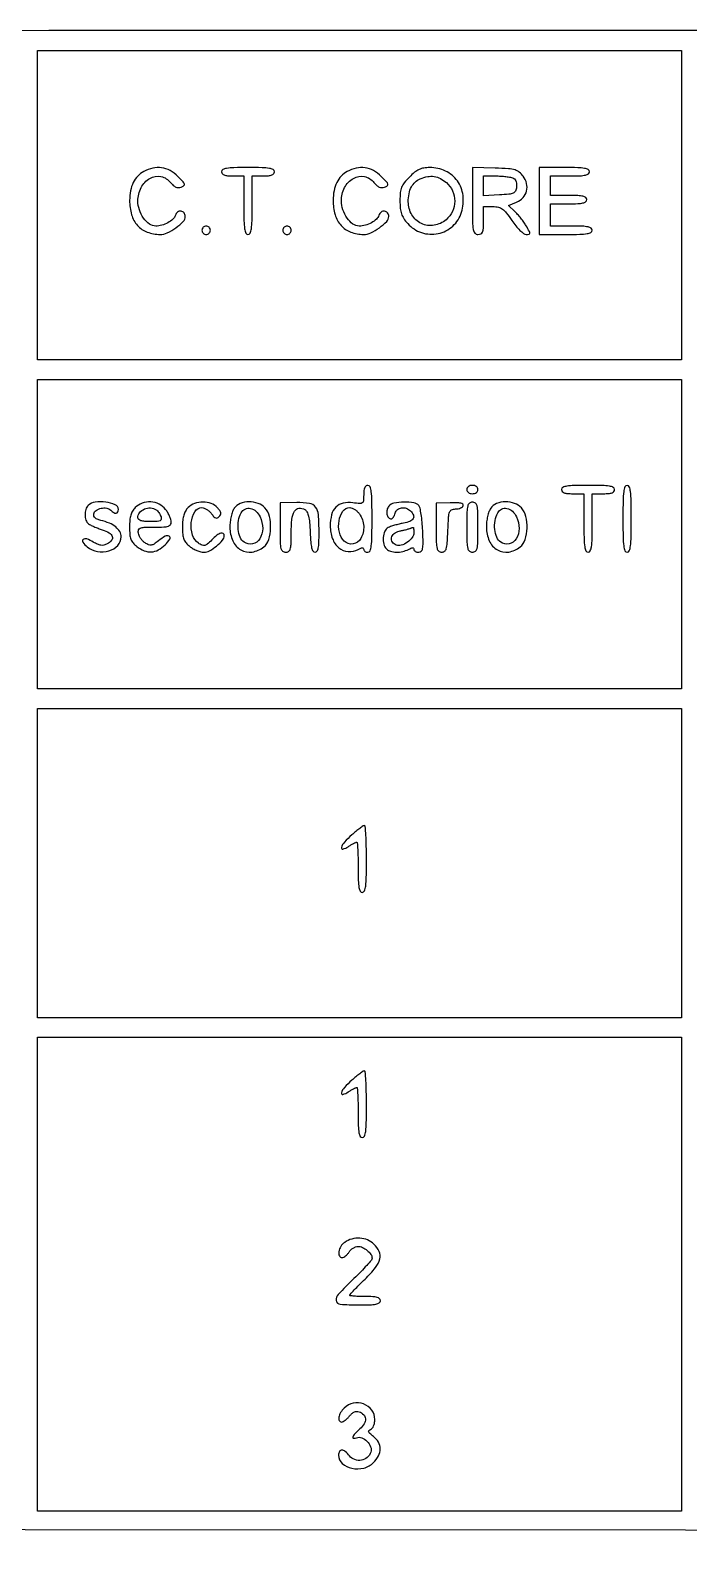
# Model space of a CAD drawing. Header units: millimetres. Extents: x 9982696 to 10277415, y 3207660 to 3335318.
# Drawn here: x 10019354.2 to 10019384.1, y 3333582.7 to 3333652.3 of the extents above; entities that cross this region are included whole.
import ezdxf

# ---------------------------------------------------------------- set-up
doc = ezdxf.new("R2010")
doc.units = ezdxf.units.MM
doc.header["$LTSCALE"] = 2

msp = doc.modelspace()

# ---------------------------------------------------------------- linework, layer by layer
msp.add_lwpolyline([(10019503.626, 3333569.934, 0.000003), (10019414.011, 3333569.924, 0.000002), (10019324.291, 3333569.913, 0.19888), (10019323.924, 3333569.761, 0.196943), (10019323.837, 3333569.554, 0.000232), (10019323.803, 3333564.84, 0.001374), (10019323.778, 3333558.299, 0.000289), (10019323.771, 3333546.869, 0.000196), (10019323.777, 3333533.353, 0.002003), (10019323.803, 3333527.755, 0.000743), (10019323.839, 3333524.243, 0.307316), (10019323.972, 3333524.052, 0.091642), (10019324.143, 3333524.021, 0.000002), (10019350.551, 3333523.998, 0.000133), (10019379.648, 3333523.981, 0.00008), (10019414.173, 3333523.975, 0.000071), (10019459.713, 3333523.982, 0.000351)], format="xyb")
for points in [[(10019323.83, 3333652.113, 0.09078), (10019323.805, 3333651.978, 0.000009), (10019323.797, 3333642.029, 0.000276), (10019323.794, 3333631.036, 0.000167), (10019323.802, 3333618.008), (10019323.835, 3333584.063), (10019414.053, 3333584.031, 0.000067), (10019461.014, 3333584.02, 0.000373), (10019486.217, 3333584.037, 0.000016), (10019504.2, 3333584.063, 0.256301), (10019504.372, 3333584.158, 0.141595), (10019504.414, 3333584.3, 0.000016), (10019504.444, 3333594.206, 0.000462), (10019504.467, 3333605.16, 0.000279), (10019504.475, 3333618.142, 0.000192), (10019504.469, 3333635.195, 0.000928), (10019504.444, 3333644.889, 0.000107), (10019504.412, 3333651.91, 0.197651), (10019504.325, 3333652.119, 0.198919), (10019503.913, 3333652.289, 0.000003), (10019414.024, 3333652.287, 0.000002), (10019324.077, 3333652.283, 0.311469)], [(10019359.317, 3333645.876, 0.077806), (10019359.041, 3333645.661, 0.075214), (10019358.839, 3333645.369, 0.066842), (10019358.717, 3333645, 0.044677), (10019358.673, 3333644.556, 0.072141), (10019358.762, 3333643.907, 0.113212), (10019359.033, 3333643.416, 0.120927), (10019359.476, 3333643.114, 0.089909), (10019360.061, 3333643.008, 0.111572), (10019360.385, 3333643.081, 0.044568), (10019360.78, 3333643.314, 0.043138), (10019361.112, 3333643.599, 0.196406), (10019361.207, 3333643.83, 0.166718), (10019361.152, 3333643.99, 0.201299), (10019361.015, 3333644.067, 0.191974), (10019360.859, 3333644.024, 0.156311), (10019360.758, 3333643.882, -0.130424), (10019360.645, 3333643.704, -0.060543), (10019360.42, 3333643.542, -0.056821), (10019360.14, 3333643.427, -0.069055), (10019359.86, 3333643.388, -0.160586), (10019359.577, 3333643.482, -0.079297), (10019359.31, 3333643.755, -0.071765), (10019359.116, 3333644.132, -0.082888), (10019359.049, 3333644.53, -0.11858), (10019359.196, 3333645.139, -0.14637), (10019359.597, 3333645.559, -0.17954), (10019360.1, 3333645.641, -0.179651), (10019360.534, 3333645.375, 0.039078), (10019360.656, 3333645.243, 0.08462), (10019360.771, 3333645.167, 0.103998), (10019360.889, 3333645.143, 0.083503), (10019361.017, 3333645.165, 0.065536), (10019361.143, 3333645.229, 0.329401), (10019361.168, 3333645.3, 0.113987), (10019361.107, 3333645.403, 0.007559), (10019360.865, 3333645.653, 0.07201), (10019360.515, 3333645.915, 0.088877), (10019360.129, 3333646.043, 0.08929), (10019359.723, 3333646.029, 0.073423)], [(10019362.856, 3333645.863, 0.176579), (10019362.888, 3333645.776, 0.128937), (10019362.973, 3333645.716, 0.069535), (10019363.124, 3333645.682, 0.020272), (10019363.364, 3333645.672), (10019363.872, 3333645.672), (10019363.872, 3333644.34, 0.004841), (10019363.879, 3333643.624, 0.030643), (10019363.908, 3333643.261, 0.072528), (10019363.964, 3333643.07, 0.292784), (10019364.062, 3333643.008, 0.292784), (10019364.16, 3333643.07, 0.072528), (10019364.216, 3333643.261, 0.030643), (10019364.245, 3333643.624, 0.004841), (10019364.252, 3333644.34), (10019364.252, 3333645.672), (10019364.76, 3333645.672, 0.020272), (10019365, 3333645.682, 0.069535), (10019365.151, 3333645.716, 0.128937), (10019365.236, 3333645.776, 0.176579), (10019365.268, 3333645.863, 0.280451), (10019365.209, 3333645.959, 0.080293), (10019365.035, 3333646.016, 0.033635), (10019364.704, 3333646.046, 0.005528), (10019364.062, 3333646.053, 0.005528), (10019363.42, 3333646.046, 0.033635), (10019363.089, 3333646.016, 0.080293), (10019362.915, 3333645.959, 0.280451)], [(10019368.581, 3333645.876, 0.077806), (10019368.304, 3333645.661, 0.075214), (10019368.103, 3333645.369, 0.066842), (10019367.98, 3333645, 0.044677), (10019367.937, 3333644.556, 0.072141), (10019368.026, 3333643.907, 0.113212), (10019368.297, 3333643.416, 0.120927), (10019368.74, 3333643.114, 0.089909), (10019369.325, 3333643.008, 0.111572), (10019369.649, 3333643.081, 0.044568), (10019370.044, 3333643.314, 0.043138), (10019370.376, 3333643.599, 0.196406), (10019370.47, 3333643.83, 0.166718), (10019370.416, 3333643.99, 0.201299), (10019370.279, 3333644.067, 0.191974), (10019370.123, 3333644.024, 0.156311), (10019370.022, 3333643.882, -0.130424), (10019369.908, 3333643.704, -0.060543), (10019369.684, 3333643.542, -0.056821), (10019369.404, 3333643.427, -0.069055), (10019369.124, 3333643.388, -0.160586), (10019368.841, 3333643.482, -0.079297), (10019368.573, 3333643.755, -0.071765), (10019368.38, 3333644.132, -0.082888), (10019368.313, 3333644.53, -0.11858), (10019368.459, 3333645.139, -0.14637), (10019368.861, 3333645.559, -0.17954), (10019369.363, 3333645.641, -0.179651), (10019369.798, 3333645.375, 0.039078), (10019369.92, 3333645.243, 0.08462), (10019370.035, 3333645.167, 0.103998), (10019370.153, 3333645.143, 0.083503), (10019370.281, 3333645.165, 0.065536), (10019370.407, 3333645.229, 0.329401), (10019370.432, 3333645.3, 0.113987), (10019370.371, 3333645.403, 0.007559), (10019370.129, 3333645.653, 0.07201), (10019369.779, 3333645.915, 0.088877), (10019369.392, 3333646.043, 0.08929), (10019368.987, 3333646.029, 0.073423)], [(10019371.41, 3333645.622, 0.025675), (10019371.174, 3333645.361, 0.075536), (10019371.052, 3333645.154, 0.072773), (10019370.995, 3333644.915, 0.022645), (10019370.978, 3333644.545, 0.022905), (10019370.994, 3333644.195, 0.058966), (10019371.047, 3333643.948, 0.065901), (10019371.151, 3333643.737, 0.034713), (10019371.331, 3333643.505, 0.13198), (10019371.963, 3333643.091, 0.131389), (10019372.719, 3333643.049, 0.133102), (10019373.387, 3333643.389, 0.136982), (10019373.783, 3333644.017, 0.102343), (10019373.85, 3333644.78, 0.126452), (10019373.593, 3333645.443, 0.129198), (10019373.055, 3333645.891, 0.109406), (10019372.33, 3333646.053, 0.040965), (10019372.065, 3333646.031, 0.068932), (10019371.853, 3333645.965, 0.061111), (10019371.649, 3333645.838, 0.025798)], [(10019373.094, 3333645.369, -0.110389), (10019373.375, 3333644.991, -0.107816), (10019373.472, 3333644.526, -0.106886), (10019373.367, 3333644.06, -0.106793), (10019373.079, 3333643.679, -0.138023), (10019372.532, 3333643.424, -0.151656), (10019371.954, 3333643.505, -0.150028), (10019371.52, 3333643.9, -0.13451), (10019371.359, 3333644.489, -0.046089), (10019371.393, 3333644.864, -0.073739), (10019371.498, 3333645.168, -0.086149), (10019371.671, 3333645.395, -0.091602), (10019371.906, 3333645.545, -0.050952), (10019372.242, 3333645.642, -0.081817), (10019372.54, 3333645.647, -0.084136), (10019372.818, 3333645.556, -0.056924)], [(10019374.277, 3333644.536, 0.002974), (10019374.283, 3333643.584, 0.038196), (10019374.314, 3333643.23, 0.14257), (10019374.391, 3333643.07, 0.213072), (10019374.531, 3333643.008, 0.110458), (10019374.664, 3333643.037, 0.189791), (10019374.741, 3333643.119, 0.083766), (10019374.777, 3333643.286, 0.011557), (10019374.785, 3333643.642), (10019374.785, 3333644.277), (10019375.213, 3333644.277, -0.055247), (10019375.46, 3333644.249, -0.103951), (10019375.642, 3333644.166, -0.070051), (10019375.818, 3333643.994, -0.014984), (10019376.07, 3333643.645, 0.021591), (10019376.254, 3333643.397, 0.030199), (10019376.441, 3333643.194, 0.032267), (10019376.61, 3333643.051, 0.157368), (10019376.727, 3333643.011, 0.043434), (10019376.858, 3333643.02, 0.368274), (10019376.893, 3333643.062, 0.127947), (10019376.872, 3333643.145, 0.006079), (10019376.727, 3333643.396, 0.0199), (10019376.619, 3333643.564, 0.013084), (10019376.481, 3333643.749, 0.013172), (10019376.338, 3333643.923, 0.024625), (10019376.211, 3333644.054), (10019375.924, 3333644.324), (10019376.289, 3333644.477, 0.106424), (10019376.585, 3333644.684, 0.126096), (10019376.747, 3333644.982, 0.12341), (10019376.747, 3333645.327, 0.099351), (10019376.588, 3333645.663, 0.064331), (10019376.413, 3333645.844, 0.099387), (10019376.22, 3333645.944, 0.052757), (10019375.923, 3333645.995, 0.007694), (10019375.311, 3333646.027), (10019374.277, 3333646.063)], [(10019376.16, 3333645.561, -0.116717), (10019376.222, 3333645.498, -0.060388), (10019376.268, 3333645.396, -0.055085), (10019376.291, 3333645.274, -0.055099), (10019376.287, 3333645.151, -0.085349), (10019376.234, 3333644.984, -0.170142), (10019376.134, 3333644.89, -0.080908), (10019375.943, 3333644.841, -0.010154), (10019375.515, 3333644.81), (10019374.785, 3333644.772), (10019374.785, 3333645.222), (10019374.785, 3333645.672), (10019375.388, 3333645.671, -0.016152), (10019375.631, 3333645.662, -0.018256), (10019375.863, 3333645.638, -0.017763), (10019376.058, 3333645.603, -0.088493)], [(10019377.323, 3333644.53), (10019377.323, 3333643.008), (10019378.529, 3333643.008, 0.005528), (10019379.171, 3333643.015, 0.033635), (10019379.502, 3333643.044, 0.080293), (10019379.675, 3333643.101, 0.280451), (10019379.734, 3333643.198, 0.250296), (10019379.684, 3333643.292, 0.098409), (10019379.544, 3333643.35, 0.041714), (10019379.278, 3333643.381, 0.007659), (10019378.782, 3333643.388), (10019377.831, 3333643.388), (10019377.831, 3333643.896), (10019377.831, 3333644.403), (10019378.656, 3333644.403, 0.00942), (10019379.077, 3333644.411, 0.047315), (10019379.311, 3333644.443, 0.108427), (10019379.435, 3333644.501, 0.232029), (10019379.48, 3333644.594, 0.232029), (10019379.435, 3333644.686, 0.108427), (10019379.311, 3333644.745, 0.047315), (10019379.077, 3333644.776, 0.00942), (10019378.656, 3333644.784), (10019377.831, 3333644.784), (10019377.831, 3333645.228), (10019377.831, 3333645.672), (10019378.719, 3333645.672, 0.008455), (10019379.177, 3333645.68, 0.044348), (10019379.427, 3333645.711, 0.103378), (10019379.559, 3333645.769, 0.241448), (10019379.607, 3333645.863, 0.273642), (10019379.55, 3333645.959, 0.084509), (10019379.385, 3333646.016, 0.035355), (10019379.071, 3333646.046, 0.005946), (10019378.465, 3333646.053), (10019377.323, 3333646.053)], [(10019361.968, 3333643.198, 0.099038), (10019361.983, 3333643.125, 0.097945), (10019362.024, 3333643.063, 0.097945), (10019362.086, 3333643.022, 0.099038), (10019362.159, 3333643.008, 0.099038), (10019362.231, 3333643.022, 0.097945), (10019362.293, 3333643.063, 0.097945), (10019362.334, 3333643.125, 0.099038), (10019362.349, 3333643.198, 0.099038), (10019362.334, 3333643.271, 0.097945), (10019362.293, 3333643.332, 0.097945), (10019362.231, 3333643.374, 0.099038), (10019362.159, 3333643.388, 0.099038), (10019362.086, 3333643.374, 0.097945), (10019362.024, 3333643.332, 0.097945), (10019361.983, 3333643.271, 0.099038)], [(10019365.648, 3333643.198, 0.099038), (10019365.663, 3333643.125, 0.097945), (10019365.704, 3333643.063, 0.097945), (10019365.766, 3333643.022, 0.099038), (10019365.839, 3333643.008, 0.099038), (10019365.911, 3333643.022, 0.097945), (10019365.973, 3333643.063, 0.097945), (10019366.014, 3333643.125, 0.099038), (10019366.029, 3333643.198, 0.099038), (10019366.014, 3333643.271, 0.097945), (10019365.973, 3333643.332, 0.097945), (10019365.911, 3333643.374, 0.099038), (10019365.839, 3333643.388, 0.099038), (10019365.766, 3333643.374, 0.097945), (10019365.704, 3333643.332, 0.097945), (10019365.663, 3333643.271, 0.099038)], [(10019369.328, 3333631.155, -0.019842), (10019369.317, 3333630.88, -0.216474), (10019369.265, 3333630.786, -0.181576), (10019369.155, 3333630.754, -0.01339), (10019368.835, 3333630.789, 0.084978), (10019368.387, 3333630.772, 0.148125), (10019368.063, 3333630.595, 0.132729), (10019367.869, 3333630.251, 0.062325), (10019367.806, 3333629.741, 0.086907), (10019367.908, 3333629.159, 0.132637), (10019368.2, 3333628.741, 0.159032), (10019368.62, 3333628.572, 0.140187), (10019369.083, 3333628.672, -0.024465), (10019369.195, 3333628.726, -0.098707), (10019369.269, 3333628.74, -0.223915), (10019369.311, 3333628.72, -0.174147), (10019369.328, 3333628.672, 0.143424), (10019369.343, 3333628.622, 0.099557), (10019369.384, 3333628.58, 0.084069), (10019369.446, 3333628.551, 0.067246), (10019369.519, 3333628.541, 0.308488), (10019369.618, 3333628.609, 0.062466), (10019369.673, 3333628.827, 0.027022), (10019369.702, 3333629.238, 0.004073), (10019369.709, 3333630.064, 0.004073), (10019369.702, 3333630.89, 0.027022), (10019369.673, 3333631.301, 0.062466), (10019369.618, 3333631.519, 0.308488), (10019369.519, 3333631.587, 0.161953), (10019369.434, 3333631.558, 0.129109), (10019369.374, 3333631.483, 0.077122), (10019369.339, 3333631.351, 0.026778)], [(10019374.024, 3333631.396, 0.130775), (10019374.043, 3333631.323, 0.10214), (10019374.098, 3333631.261, 0.08892), (10019374.18, 3333631.22, 0.072314), (10019374.277, 3333631.206, 0.072314), (10019374.375, 3333631.22, 0.08892), (10019374.457, 3333631.261, 0.10214), (10019374.512, 3333631.323, 0.130775), (10019374.531, 3333631.396, 0.130775), (10019374.512, 3333631.469, 0.10214), (10019374.457, 3333631.531, 0.08892), (10019374.375, 3333631.572, 0.072314), (10019374.277, 3333631.587, 0.072314), (10019374.18, 3333631.572, 0.08892), (10019374.098, 3333631.531, 0.10214), (10019374.043, 3333631.469, 0.130775)], [(10019378.338, 3333631.396, 0.176579), (10019378.37, 3333631.309, 0.128937), (10019378.455, 3333631.25, 0.069535), (10019378.606, 3333631.216, 0.020272), (10019378.846, 3333631.206), (10019379.353, 3333631.206), (10019379.353, 3333629.873, 0.004841), (10019379.36, 3333629.158, 0.030643), (10019379.39, 3333628.795, 0.072528), (10019379.446, 3333628.604, 0.292784), (10019379.544, 3333628.541, 0.292784), (10019379.642, 3333628.604, 0.072528), (10019379.698, 3333628.795, 0.030643), (10019379.727, 3333629.158, 0.004841), (10019379.734, 3333629.873), (10019379.734, 3333631.206), (10019380.242, 3333631.206, 0.020272), (10019380.481, 3333631.216, 0.069535), (10019380.633, 3333631.25, 0.128937), (10019380.718, 3333631.309, 0.176579), (10019380.749, 3333631.396, 0.280451), (10019380.691, 3333631.493, 0.080293), (10019380.517, 3333631.55, 0.033635), (10019380.186, 3333631.579, 0.005528), (10019379.544, 3333631.587, 0.005528), (10019378.902, 3333631.579, 0.033635), (10019378.571, 3333631.55, 0.080293), (10019378.397, 3333631.493, 0.280451)], [(10019381.13, 3333630.064, 0.004073), (10019381.137, 3333629.238, 0.027022), (10019381.166, 3333628.827, 0.062466), (10019381.221, 3333628.609, 0.308488), (10019381.32, 3333628.541, 0.308488), (10019381.42, 3333628.609, 0.062466), (10019381.475, 3333628.827, 0.027022), (10019381.504, 3333629.238, 0.004073), (10019381.511, 3333630.064, 0.004073), (10019381.504, 3333630.89, 0.027022), (10019381.475, 3333631.301, 0.062466), (10019381.42, 3333631.519, 0.308488), (10019381.32, 3333631.587, 0.308488), (10019381.221, 3333631.519, 0.062466), (10019381.166, 3333631.301, 0.027022), (10019381.137, 3333630.89, 0.004073)], [(10019356.791, 3333630.673, 0.121647), (10019356.68, 3333630.49, 0.07736), (10019356.644, 3333630.243, 0.07938), (10019356.684, 3333630.003, 0.144855), (10019356.797, 3333629.842, 0.051294), (10019356.888, 3333629.784, 0.012846), (10019357.049, 3333629.708, 0.012986), (10019357.238, 3333629.631, 0.012741), (10019357.431, 3333629.563, -0.050923), (10019357.748, 3333629.424, -0.183579), (10019357.886, 3333629.257, -0.263624), (10019357.854, 3333629.084, -0.094733), (10019357.651, 3333628.92, -0.064223), (10019357.507, 3333628.865, -0.092095), (10019357.37, 3333628.858, -0.073021), (10019357.218, 3333628.902, -0.027384), (10019357.021, 3333629.004, 0.044118), (10019356.721, 3333629.147, 0.265178), (10019356.557, 3333629.121, 0.408987), (10019356.542, 3333628.993, 0.057009), (10019356.748, 3333628.784, 0.127325), (10019357.209, 3333628.573, 0.116638), (10019357.731, 3333628.603, 0.133739), (10019358.135, 3333628.854, 0.189523), (10019358.288, 3333629.243, 0.132709), (10019358.224, 3333629.48, 0.091709), (10019358.043, 3333629.691, 0.071035), (10019357.75, 3333629.864, 0.041316), (10019357.36, 3333629.99, -0.03797), (10019357.2, 3333630.04, -0.095371), (10019357.098, 3333630.105, -0.134429), (10019357.048, 3333630.188, -0.116533), (10019357.044, 3333630.29, -0.200931), (10019357.148, 3333630.447, -0.09535), (10019357.375, 3333630.543, -0.090613), (10019357.632, 3333630.55, -0.15959), (10019357.82, 3333630.455, 0.055068), (10019357.953, 3333630.349, 0.17158), (10019358.062, 3333630.324, 0.25772), (10019358.134, 3333630.376, 0.112349), (10019358.161, 3333630.494, 0.302018), (10019358.022, 3333630.703, 0.067106), (10019357.587, 3333630.821, 0.062507), (10019357.099, 3333630.823, 0.167861)], [(10019358.923, 3333630.571, 0.065724), (10019358.804, 3333630.417, 0.060528), (10019358.726, 3333630.233, 0.047963), (10019358.683, 3333630, 0.022344), (10019358.669, 3333629.692, 0.02011), (10019358.683, 3333629.35, 0.070008), (10019358.731, 3333629.134, 0.089449), (10019358.829, 3333628.969, 0.046892), (10019359.003, 3333628.804, 0.070259), (10019359.338, 3333628.61, 0.111823), (10019359.663, 3333628.556, 0.111813), (10019359.98, 3333628.648, 0.070239), (10019360.289, 3333628.881, 0.04721), (10019360.505, 3333629.142, 0.436502), (10019360.476, 3333629.27, 0.266157), (10019360.299, 3333629.27, 0.036821), (10019359.982, 3333629.057, -0.021689), (10019359.784, 3333628.914, -0.108057), (10019359.656, 3333628.865, -0.139112), (10019359.537, 3333628.88, -0.045032), (10019359.378, 3333628.966, -0.055261), (10019359.274, 3333629.053, -0.041314), (10019359.179, 3333629.169, -0.042184), (10019359.107, 3333629.296, -0.071106), (10019359.072, 3333629.412, -0.104606), (10019359.081, 3333629.561, -0.241233), (10019359.155, 3333629.642, -0.082087), (10019359.334, 3333629.677, -0.006994), (10019359.802, 3333629.683, 0.008733), (10019360.236, 3333629.691, 0.065896), (10019360.437, 3333629.725, 0.172102), (10019360.535, 3333629.797, 0.148817), (10019360.572, 3333629.92, 0.078685), (10019360.554, 3333630.034, 0.029388), (10019360.495, 3333630.185, 0.028242), (10019360.41, 3333630.345, 0.030501), (10019360.309, 3333630.491, 0.112063), (10019360.015, 3333630.729, 0.100298), (10019359.634, 3333630.83, 0.100173), (10019359.244, 3333630.774, 0.111476)], [(10019359.884, 3333630.474, -0.062485), (10019359.942, 3333630.423, -0.02892), (10019360.004, 3333630.343, -0.028095), (10019360.06, 3333630.251, -0.034842), (10019360.102, 3333630.159, -0.113427), (10019360.116, 3333630.044, -0.266876), (10019360.068, 3333629.976, -0.096645), (10019359.933, 3333629.944, -0.010977), (10019359.617, 3333629.937, -0.018723), (10019359.364, 3333629.946, -0.052103), (10019359.19, 3333629.978, -0.08899), (10019359.086, 3333630.03, -0.237487), (10019359.049, 3333630.102, -0.163521), (10019359.129, 3333630.339, -0.126297), (10019359.344, 3333630.51, -0.119283), (10019359.626, 3333630.562, -0.137213)], [(10019361.334, 3333630.571, 0.065724), (10019361.215, 3333630.417, 0.060528), (10019361.137, 3333630.233, 0.047963), (10019361.094, 3333630, 0.022344), (10019361.08, 3333629.692, 0.02011), (10019361.094, 3333629.35, 0.070008), (10019361.142, 3333629.134, 0.089449), (10019361.24, 3333628.969, 0.046892), (10019361.414, 3333628.804, 0.03844), (10019361.565, 3333628.703, 0.030776), (10019361.74, 3333628.618, 0.031716), (10019361.913, 3333628.56, 0.065831), (10019362.054, 3333628.541, 0.127431), (10019362.312, 3333628.608, 0.04401), (10019362.634, 3333628.825, 0.042985), (10019362.905, 3333629.088, 0.180948), (10019362.983, 3333629.297, 0.236955), (10019362.934, 3333629.395, 0.247639), (10019362.827, 3333629.412, 0.088102), (10019362.647, 3333629.312, 0.025759), (10019362.412, 3333629.1, -0.01794), (10019362.211, 3333628.913, -0.120841), (10019362.091, 3333628.852, -0.16442), (10019361.974, 3333628.863, -0.041116), (10019361.804, 3333628.956, -0.17779), (10019361.532, 3333629.325, -0.096089), (10019361.48, 3333629.893, -0.109516), (10019361.642, 3333630.388, -0.264595), (10019361.965, 3333630.571, -0.093919), (10019362.072, 3333630.551, -0.048605), (10019362.194, 3333630.489, -0.045958), (10019362.311, 3333630.398, -0.051856), (10019362.404, 3333630.291, 0.028025), (10019362.509, 3333630.158, 0.122952), (10019362.591, 3333630.102, 0.196723), (10019362.667, 3333630.104, 0.091956), (10019362.751, 3333630.161, 0.090475), (10019362.811, 3333630.248, 0.15703), (10019362.82, 3333630.334, 0.105818), (10019362.777, 3333630.434, 0.028835), (10019362.669, 3333630.568, 0.122549), (10019362.388, 3333630.757, 0.08652), (10019362.013, 3333630.823, 0.085147), (10019361.631, 3333630.759, 0.112439)], [(10019363.435, 3333630.543, 0.069208), (10019363.358, 3333630.394, 0.027605), (10019363.295, 3333630.173, 0.02658), (10019363.252, 3333629.922, 0.029492), (10019363.237, 3333629.677, 0.10657), (10019363.371, 3333629.057, 0.1564), (10019363.742, 3333628.646, 0.172042), (10019364.254, 3333628.551, 0.131935), (10019364.778, 3333628.784, 0.14708), (10019365.005, 3333629.117, 0.068462), (10019365.094, 3333629.637, 0.067409), (10019365.039, 3333630.174, 0.125381), (10019364.835, 3333630.558, 0.124051), (10019364.524, 3333630.766, 0.088278), (10019364.108, 3333630.835, 0.091274), (10019363.706, 3333630.757, 0.147315)], [(10019364.609, 3333630.154, -0.110591), (10019364.73, 3333629.628, -0.141153), (10019364.595, 3333629.15, -0.202297), (10019364.273, 3333628.922, -0.209919), (10019363.891, 3333628.998, -0.142725), (10019363.71, 3333629.224, -0.072572), (10019363.62, 3333629.58, -0.067353), (10019363.633, 3333629.979, -0.081512), (10019363.753, 3333630.334, -0.15486), (10019363.933, 3333630.509, -0.169398), (10019364.174, 3333630.54, -0.137405), (10019364.421, 3333630.412, -0.093389)], [(10019365.521, 3333629.665, 0.004593), (10019365.528, 3333628.983, 0.050964), (10019365.56, 3333628.713, 0.169746), (10019365.638, 3333628.589, 0.170672), (10019365.775, 3333628.541, 0.140474), (10019365.911, 3333628.58, 0.184439), (10019365.988, 3333628.682, 0.064066), (10019366.022, 3333628.899, 0.006771), (10019366.029, 3333629.414, -0.027423), (10019366.063, 3333630.037, -0.102724), (10019366.184, 3333630.407, -0.231243), (10019366.382, 3333630.542, -0.177741), (10019366.642, 3333630.487, -0.134651), (10019366.745, 3333630.375, -0.059981), (10019366.816, 3333630.185, -0.037252), (10019366.863, 3333629.895, -0.011202), (10019366.891, 3333629.448, 0.009151), (10019366.918, 3333628.997, 0.040645), (10019366.96, 3333628.735, 0.08391), (10019367.022, 3333628.59, 0.25421), (10019367.113, 3333628.541, 0.252923), (10019367.203, 3333628.59, 0.094439), (10019367.26, 3333628.727, 0.04226), (10019367.29, 3333628.982, 0.008577), (10019367.298, 3333629.438, 0.017912), (10019367.269, 3333630.25, 0.143228), (10019367.14, 3333630.598, 0.198731), (10019366.864, 3333630.762, 0.039919), (10019366.282, 3333630.8), (10019365.521, 3333630.789)], [(10019369.131, 3333630.289, -0.136294), (10019369.328, 3333629.732, -0.146004), (10019369.202, 3333629.17, -0.228968), (10019368.844, 3333628.92, -0.240772), (10019368.437, 3333629.051, -0.143968), (10019368.22, 3333629.45, -0.095036), (10019368.207, 3333629.976, -0.110804), (10019368.383, 3333630.41, -0.245732), (10019368.691, 3333630.571, -0.094354), (10019368.798, 3333630.551, -0.048548), (10019368.92, 3333630.489, -0.045868), (10019369.037, 3333630.397, -0.051571)], [(10019370.472, 3333630.636, 0.120295), (10019370.392, 3333630.472, 0.099875), (10019370.389, 3333630.276, 0.12137), (10019370.459, 3333630.122, 0.229755), (10019370.579, 3333630.064, 0.177388), (10019370.628, 3333630.082, 0.061393), (10019370.68, 3333630.138, 0.05167), (10019370.727, 3333630.22, 0.040275), (10019370.761, 3333630.318, -0.156788), (10019370.865, 3333630.481, -0.138056), (10019371.05, 3333630.563, -0.122623), (10019371.268, 3333630.541, -0.11083), (10019371.46, 3333630.419, -0.090674), (10019371.591, 3333630.23, -0.242145), (10019371.583, 3333630.071, -0.171579), (10019371.436, 3333629.946, -0.046511), (10019371.137, 3333629.862, 0.013292), (10019370.938, 3333629.821, 0.012017), (10019370.735, 3333629.768, 0.012136), (10019370.556, 3333629.712, 0.03708), (10019370.439, 3333629.662, 0.17695), (10019370.289, 3333629.499, 0.0806), (10019370.222, 3333629.214, 0.077688), (10019370.247, 3333628.911, 0.137659), (10019370.369, 3333628.693, 0.127405), (10019370.55, 3333628.586, 0.064479), (10019370.815, 3333628.547, 0.059891), (10019371.105, 3333628.575, 0.068374), (10019371.367, 3333628.672, -0.024465), (10019371.479, 3333628.726, -0.098707), (10019371.553, 3333628.74, -0.223915), (10019371.595, 3333628.72, -0.174147), (10019371.613, 3333628.672, 0.165298), (10019371.63, 3333628.622, 0.095381), (10019371.678, 3333628.579, 0.076451), (10019371.75, 3333628.551, 0.057216), (10019371.835, 3333628.541, 0.197021), (10019371.949, 3333628.587, 0.154623), (10019372.012, 3333628.707, 0.050239), (10019372.032, 3333628.957, 0.005749), (10019372.014, 3333629.524, 0.011678), (10019371.988, 3333629.913, 0.015294), (10019371.945, 3333630.266, 0.01282), (10019371.894, 3333630.555, 0.122952), (10019371.84, 3333630.667, 0.185694), (10019371.612, 3333630.795, 0.041642), (10019371.159, 3333630.822, 0.0419), (10019370.705, 3333630.774, 0.173862)], [(10019372.628, 3333629.661, 0.004706), (10019372.634, 3333628.988, 0.04989), (10019372.667, 3333628.716, 0.163843), (10019372.742, 3333628.59, 0.177576), (10019372.876, 3333628.541, 0.164207), (10019373.01, 3333628.586, 0.160667), (10019373.09, 3333628.703, 0.055115), (10019373.133, 3333628.951, 0.006162), (10019373.162, 3333629.524, -0.005226), (10019373.192, 3333630.147, -0.069519), (10019373.237, 3333630.371, -0.207679), (10019373.331, 3333630.473, -0.101995), (10019373.506, 3333630.511, 0.045113), (10019373.628, 3333630.523, 0.053081), (10019373.738, 3333630.556, 0.061317), (10019373.822, 3333630.605, 0.151821), (10019373.864, 3333630.662, 0.326328), (10019373.843, 3333630.727, 0.102421), (10019373.745, 3333630.771, 0.047632), (10019373.56, 3333630.795, 0.013737), (10019373.271, 3333630.797), (10019372.628, 3333630.782)], [(10019374.024, 3333629.683, 0.004487), (10019374.03, 3333628.989, 0.050222), (10019374.062, 3333628.715, 0.168559), (10019374.14, 3333628.59, 0.17273), (10019374.277, 3333628.541, 0.17273), (10019374.415, 3333628.59, 0.168559), (10019374.492, 3333628.715, 0.050222), (10019374.525, 3333628.989, 0.004487), (10019374.531, 3333629.683, 0.004487), (10019374.525, 3333630.377, 0.050222), (10019374.492, 3333630.651, 0.168559), (10019374.415, 3333630.776, 0.17273), (10019374.277, 3333630.825, 0.17273), (10019374.14, 3333630.776, 0.168559), (10019374.062, 3333630.651, 0.050222), (10019374.03, 3333630.377, 0.004487)], [(10019375.11, 3333630.543, 0.069208), (10019375.033, 3333630.394, 0.027605), (10019374.97, 3333630.173, 0.02658), (10019374.926, 3333629.922, 0.029492), (10019374.912, 3333629.677, 0.10657), (10019375.046, 3333629.057, 0.1564), (10019375.417, 3333628.646, 0.172042), (10019375.929, 3333628.551, 0.131935), (10019376.452, 3333628.784, 0.14708), (10019376.679, 3333629.117, 0.068462), (10019376.768, 3333629.637, 0.067409), (10019376.713, 3333630.174, 0.125381), (10019376.51, 3333630.558, 0.124051), (10019376.199, 3333630.766, 0.088278), (10019375.783, 3333630.835, 0.091274), (10019375.381, 3333630.757, 0.147315)], [(10019376.284, 3333630.154, -0.110591), (10019376.405, 3333629.628, -0.141153), (10019376.27, 3333629.15, -0.202297), (10019375.948, 3333628.922, -0.209919), (10019375.566, 3333628.998, -0.142725), (10019375.385, 3333629.224, -0.072572), (10019375.295, 3333629.58, -0.067353), (10019375.307, 3333629.979, -0.081512), (10019375.428, 3333630.334, -0.15486), (10019375.608, 3333630.509, -0.169398), (10019375.849, 3333630.54, -0.137405), (10019376.096, 3333630.412, -0.093389)], [(10019371.613, 3333629.432, -0.163242), (10019371.537, 3333629.207, -0.078698), (10019371.316, 3333628.994, -0.078937), (10019371.04, 3333628.86, -0.166696), (10019370.806, 3333628.869, -0.157212), (10019370.635, 3333629.006, -0.202607), (10019370.599, 3333629.202, -0.169947), (10019370.717, 3333629.391, -0.115866), (10019370.946, 3333629.501, 0.003509), (10019371.089, 3333629.534, 0.00363), (10019371.23, 3333629.568, 0.003504), (10019371.352, 3333629.6, 0.015583), (10019371.422, 3333629.621, -0.000365), (10019371.473, 3333629.638, -0.000436), (10019371.521, 3333629.654, -0.000376), (10019371.562, 3333629.667, -0.002847), (10019371.581, 3333629.673, -0.44555), (10019371.593, 3333629.666, -0.017282), (10019371.603, 3333629.606, -0.020851), (10019371.61, 3333629.528, -0.011894)], [(10019368.789, 3333615.674, 0.025978), (10019368.452, 3333615.343, 0.112295), (10019368.313, 3333615.101, 0.589158), (10019368.382, 3333615.029, 0.079415), (10019368.626, 3333615.138, -0.009212), (10019368.751, 3333615.217, -0.012338), (10019368.867, 3333615.283, -0.009554), (10019368.965, 3333615.334, -0.114403), (10019369.007, 3333615.343, -0.392973), (10019369.034, 3333615.318, -0.003417), (10019369.055, 3333615.008, -0.009275), (10019369.07, 3333614.639, -0.005574), (10019369.075, 3333614.201, 0.005946), (10019369.082, 3333613.596, 0.035355), (10019369.112, 3333613.281, 0.084509), (10019369.169, 3333613.116, 0.273642), (10019369.265, 3333613.059, 0.308488), (10019369.364, 3333613.127, 0.062466), (10019369.42, 3333613.345, 0.027022), (10019369.449, 3333613.756, 0.004073), (10019369.455, 3333614.582, 0.00586), (10019369.448, 3333615.166, 0.009799), (10019369.427, 3333615.656, 0.003816), (10019369.398, 3333616.066, 0.407653), (10019369.36, 3333616.099, 0.138727), (10019369.302, 3333616.08, 0.008489), (10019369.153, 3333615.972, 0.012114), (10019368.978, 3333615.835, 0.008641)], [(10019368.789, 3333604.506, 0.025978), (10019368.452, 3333604.176, 0.112295), (10019368.313, 3333603.933, 0.589158), (10019368.382, 3333603.862, 0.079415), (10019368.626, 3333603.971, -0.009212), (10019368.751, 3333604.05, -0.012338), (10019368.867, 3333604.116, -0.009554), (10019368.965, 3333604.167, -0.114403), (10019369.007, 3333604.176, -0.392973), (10019369.034, 3333604.151, -0.003417), (10019369.055, 3333603.841, -0.009275), (10019369.07, 3333603.472, -0.005574), (10019369.075, 3333603.034, 0.005946), (10019369.082, 3333602.429, 0.035355), (10019369.112, 3333602.114, 0.084509), (10019369.169, 3333601.949, 0.273642), (10019369.265, 3333601.892, 0.308488), (10019369.364, 3333601.96, 0.062466), (10019369.42, 3333602.178, 0.027022), (10019369.449, 3333602.589, 0.004073), (10019369.455, 3333603.415, 0.00586), (10019369.448, 3333603.998, 0.009799), (10019369.427, 3333604.489, 0.003816), (10019369.398, 3333604.899, 0.407653), (10019369.36, 3333604.932, 0.138727), (10019369.302, 3333604.912, 0.008489), (10019369.153, 3333604.805, 0.012114), (10019368.978, 3333604.668, 0.008641)], [(10019368.468, 3333597.126, 0.096579), (10019368.288, 3333596.939, 0.100221), (10019368.195, 3333596.701, 0.157297), (10019368.22, 3333596.514, 0.28805), (10019368.346, 3333596.435, 0.121331), (10019368.419, 3333596.453, 0.047568), (10019368.506, 3333596.51, 0.043473), (10019368.592, 3333596.592, 0.041443), (10019368.664, 3333596.689, -0.061547), (10019368.743, 3333596.786, -0.050971), (10019368.848, 3333596.868, -0.052986), (10019368.962, 3333596.924, -0.088032), (10019369.067, 3333596.943, -0.112182), (10019369.271, 3333596.896, -0.062377), (10019369.487, 3333596.757, -0.063962), (10019369.654, 3333596.577, -0.156061), (10019369.709, 3333596.406, -0.176188), (10019369.678, 3333596.322, -0.007375), (10019369.467, 3333596.077, -0.011969), (10019369.2, 3333595.791, -0.008143), (10019368.884, 3333595.479, 0.011195), (10019368.165, 3333594.759, 0.23413), (10019368.077, 3333594.477, 0.3469), (10019368.258, 3333594.31, 0.019493), (10019369.075, 3333594.278, 0.006994), (10019369.606, 3333594.285, 0.039364), (10019369.889, 3333594.316, 0.093584), (10019370.037, 3333594.374, 0.258593), (10019370.09, 3333594.468, 0.211442), (10019370.05, 3333594.559, 0.118311), (10019369.942, 3333594.618, 0.054498), (10019369.741, 3333594.65, 0.01212), (10019369.392, 3333594.659, -0.008175), (10019369.124, 3333594.663, -0.013563), (10019368.899, 3333594.677, -0.00717), (10019368.716, 3333594.695, -0.380739), (10019368.694, 3333594.72, -0.189423), (10019368.709, 3333594.759, -0.002367), (10019368.899, 3333594.961, -0.006564), (10019369.124, 3333595.193, -0.004204), (10019369.392, 3333595.456, 0.029162), (10019369.869, 3333595.976, 0.109426), (10019370.067, 3333596.369, 0.1695), (10019370.037, 3333596.71, 0.098761), (10019369.796, 3333597.048, 0.092568), (10019369.505, 3333597.234, 0.081683), (10019369.153, 3333597.314, 0.080732), (10019368.79, 3333597.276, 0.087155)], [(10019368.44, 3333589.583, 0.059254), (10019368.276, 3333589.375, 0.092405), (10019368.196, 3333589.163, 0.167246), (10019368.218, 3333589.012, 0.278922), (10019368.325, 3333588.948, 0.129796), (10019368.392, 3333588.966, 0.033692), (10019368.488, 3333589.029, 0.03194), (10019368.59, 3333589.118, 0.027859), (10019368.685, 3333589.223, -0.045125), (10019368.794, 3333589.335, -0.073202), (10019368.906, 3333589.405, -0.08885), (10019369.016, 3333589.432, -0.107768), (10019369.121, 3333589.416, -0.107897), (10019369.328, 3333589.281, -0.185564), (10019369.408, 3333589.094, -0.15086), (10019369.349, 3333588.871, -0.066352), (10019369.153, 3333588.634, 0.016838), (10019368.923, 3333588.406, 0.101442), (10019368.835, 3333588.264, 0.504775), (10019368.871, 3333588.209, 0.10514), (10019369.005, 3333588.23, -0.188444), (10019369.239, 3333588.229, -0.103112), (10019369.482, 3333588.068, -0.100858), (10019369.645, 3333587.82, -0.173313), (10019369.653, 3333587.576, -0.1412), (10019369.492, 3333587.335, -0.132927), (10019369.223, 3333587.209, -0.131281), (10019368.925, 3333587.235, -0.136277), (10019368.684, 3333587.406, 0.044836), (10019368.491, 3333587.605, 0.166014), (10019368.332, 3333587.669, 0.300692), (10019368.227, 3333587.607, 0.114317), (10019368.186, 3333587.433, 0.213713), (10019368.353, 3333587.06, 0.131779), (10019368.789, 3333586.841, 0.112511), (10019369.334, 3333586.851, 0.136274), (10019369.778, 3333587.102, 0.077888), (10019370.002, 3333587.41, 0.120388), (10019370.078, 3333587.728, 0.128974), (10019369.998, 3333588.03, 0.096913), (10019369.773, 3333588.291, -0.015936), (10019369.614, 3333588.424, -0.116938), (10019369.558, 3333588.505, -0.297094), (10019369.57, 3333588.564, -0.106433), (10019369.646, 3333588.613, 0.135549), (10019369.721, 3333588.669, 0.066568), (10019369.782, 3333588.773, 0.056353), (10019369.822, 3333588.909, 0.043633), (10019369.836, 3333589.064, 0.15918), (10019369.696, 3333589.492, 0.146931), (10019369.327, 3333589.771, 0.141611), (10019368.853, 3333589.806, 0.145648)]]:
    msp.add_lwpolyline(points, format="xyb", close=True)
for points in [[(10019383.795, 3333644.34), (10019383.795, 3333637.297), (10019369.138, 3333637.297), (10019354.481, 3333637.297), (10019354.481, 3333644.34), (10019354.481, 3333651.383), (10019369.138, 3333651.383), (10019383.795, 3333651.383)], [(10019383.795, 3333629.366), (10019383.795, 3333622.323), (10019369.138, 3333622.323), (10019354.481, 3333622.323), (10019354.481, 3333629.366), (10019354.481, 3333636.409), (10019369.138, 3333636.409), (10019383.795, 3333636.409)], [(10019383.795, 3333614.392), (10019383.795, 3333607.349), (10019369.138, 3333607.349), (10019354.481, 3333607.349), (10019354.481, 3333614.392), (10019354.481, 3333621.435), (10019369.138, 3333621.435), (10019383.795, 3333621.435)], [(10019383.795, 3333595.674), (10019383.795, 3333584.887), (10019369.138, 3333584.887), (10019354.481, 3333584.887), (10019354.481, 3333595.674), (10019354.481, 3333606.46), (10019369.138, 3333606.46), (10019383.795, 3333606.46)]]:
    msp.add_lwpolyline(points, close=True)

doc.saveas('drawing.dxf')
